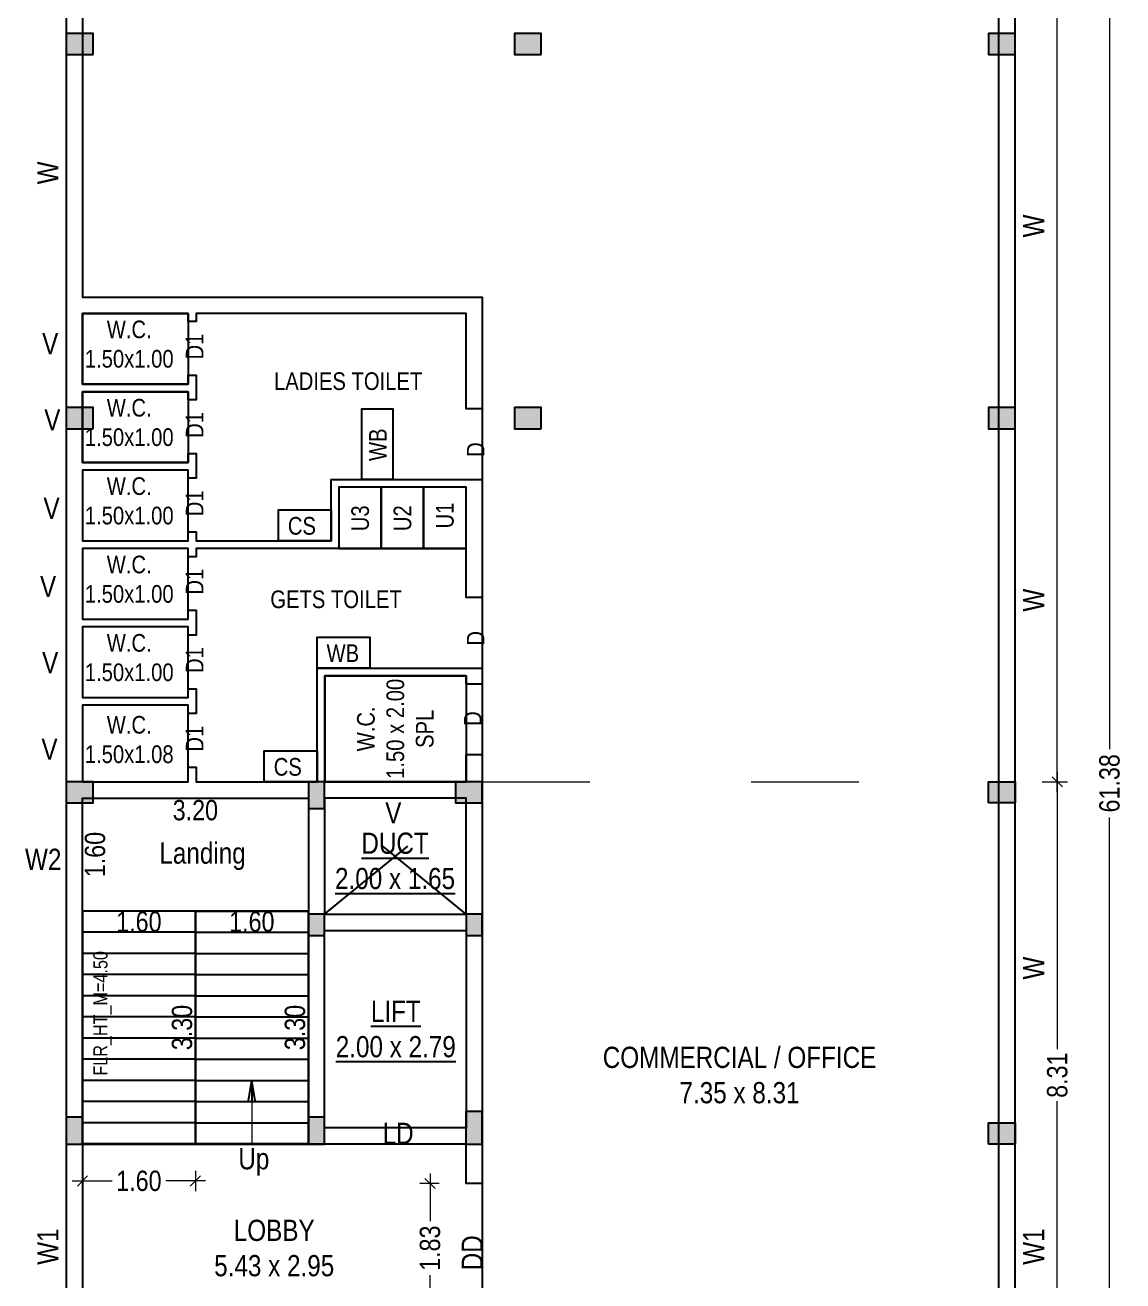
# Model space of a CAD drawing. Header units: metres. Extents: x 2865 to 2957, y -495 to -392.
# Drawn here: x 2889.2 to 2904.75, y -437.32 to -419.53 of the extents above; entities that cross this region are included whole.
import ezdxf
from ezdxf.enums import TextEntityAlignment as Align

# ---------------------------------------------------------------- set-up
doc = ezdxf.new("R2010")
doc.units = ezdxf.units.M
doc.header["$LTSCALE"] = 12.7
doc.linetypes.add('ACAD_ISO03W100', pattern=[30, 12, -18])
doc.layers.get('Defpoints').update_dxf_attribs({"color": 140})
for name, color, linetype, lineweight in [('A-Flor-Strs', 31, 'Continuous', 25), ('BLK_1_FLR_1_STAIR_1', 7, 'Continuous', 25), ('BLK_1_FLR_1_STAIR_1_FLIGHT_1', 7, 'Continuous', 25), ('BLK_1_FLR_1_STAIR_1_FLIGHT_2', 7, 'Continuous', 25), ('BLK_1_FLR_1_STAIR_1_LANDING_1', 7, 'Continuous', 25)]:
    doc.layers.add(name, color=color, linetype=linetype, lineweight=lineweight)
for name, color, linetype in [('BLK_1_FLR_1_BLT_UP_AREA', 7, 'Continuous'), ('BLK_1_FLR_1_BLT_UP_AREA_DEDUCT', 7, 'Continuous'), ('BLK_1_FLR_1_CARPET_AREA', 7, 'Continuous'), ('BLK_1_FLR_1_EXIT_WIDTH_DOOR', 7, 'Continuous'), ('BLK_1_FLR_1_EXIT_WIDTH_STAIR', 7, 'Continuous'), ('BLK_1_FLR_1_LIFT_1', 7, 'Continuous'), ('BLK_1_FLR_1_REGULAR_ROOM_1', 7, 'Continuous'), ('BLK_1_FLR_1_SP_WC', 7, 'Continuous'), ('BLK_1_FLR_1_URINAL', 7, 'Continuous'), ('BLK_1_FLR_1_WASH', 7, 'Continuous'), ('BLK_1_FLR_1_WATER_CLOSET', 7, 'Continuous')]:
    doc.layers.add(name, color=color, linetype=linetype)
doc.styles.add('Annotative', font='ARIALN.TTF')
doc.styles.get("Standard").update_dxf_attribs({"font": 'ARIALN.TTF'})
doc.dimstyles.new('BLD OUTER', dxfattribs={"dimscale": 0.096, "dimtxt": 3, "dimasz": 1.5, "dimexe": 1.524, "dimexo": 3.96875, "dimgap": 0.889, "dimtad": 0, "dimzin": 0, "dimdsep": 46, "dimtxsty": 'Annotative', "dimblk": 'OBLIQUE', "dimcen": 0, "dimdle": 1.5, "dimclrd": 256, "dimadec": 0, "dimazin": 0, "dimtfac": 1, "dimtofl": 0, "dimtmove": 0, "dimatfit": 3, "dimldrblk": 'OPEN', "dimfxl": 0, "dimtolj": 1, "dimtzin": 0, "dimlwd": 18, "dimlwe": 18, "dimarcsym": 0})

# ---------------------------------------------------------------- blocks, each defined once
blk = doc.blocks.new('A$C1AA45CAD')
h = blk.add_hatch(color=256)
h.dxf.hatch_style = 1
h.paths.add_polyline_path([(0, 0), (-0.3, 0), (-0.3, -0.38), (0, -0.38)])
blk.add_lwpolyline([(-0.3, -0.38), (0, -0.38), (0, 0), (-0.3, 0)], close=True)
blk = doc.blocks.new('A$C42503FAB')
h = blk.add_hatch(color=256)
h.dxf.hatch_style = 1
h.paths.add_polyline_path([(-0.095, 0.46), (-0.325, 0.46), (-0.325, 0), (-0.095, 0)])
blk.add_lwpolyline([(-0.325, 0), (-0.095, 0), (-0.095, 0.46), (-0.325, 0.46)], close=True)
blk = doc.blocks.new('A$C1E8F6F30')
h = blk.add_hatch(color=256)
h.dxf.hatch_style = 1
h.paths.add_polyline_path([(0, 0), (-0.23, 0), (-0.23, -0.38), (0, -0.38)])
blk.add_lwpolyline([(-0.23, -0.38), (0, -0.38), (0, 0), (-0.23, 0)], close=True)
blk = doc.blocks.new('A$C75543A66')
h = blk.add_hatch(color=256)
h.dxf.hatch_style = 1
h.paths.add_polyline_path([(0, 0), (-0.23, 0), (-0.23, -0.3), (0, -0.3)])
blk.add_lwpolyline([(-0.23, -0.3), (0, -0.3), (0, 0), (-0.23, 0)], close=True)
blk = doc.blocks.new('_Oblique')
at = {"color": 0, "linetype": 'ByBlock', "lineweight": -2}
blk.add_line((-0.5, -0.5), (0.5, 0.5), dxfattribs=at)
blk = doc.blocks.new('*D30')
at = {"lineweight": 18}
for p, q in [((2903.82, -399.436), (2903.82, -414.43)), ((2903.82, -430.391), (2903.82, -415.397))]:
    blk.add_line(p, q, dxfattribs=at)
at = {"color": 0, "lineweight": 18}
for p, q in [((2903.604, -399.58), (2903.966, -399.58)), ((2903.604, -430.247), (2903.966, -430.247))]:
    blk.add_line(p, q, dxfattribs=at)
at = {"layer": 'Defpoints', "color": 0}
for p in [(2903.223, -399.58), (2903.223, -430.247), (2903.82, -430.247)]:
    blk.add_point(p, dxfattribs=at)
at = {"lineweight": 18, "xscale": 0.144, "yscale": 0.144, "zscale": 0.144}
for p, rotation in [((2903.82, -399.58), 90), ((2903.82, -430.247), 270)]:
    blk.add_blockref('_Oblique', p, dxfattribs=dict(at, rotation=rotation))
at = {"color": 0, "insert": (2903.82, -414.913), "char_height": 0.288, "attachment_point": 5, "rotation": 90, "style": 'Annotative'}
blk.add_mtext('\\A1;30.67', dxfattribs=at)
blk = doc.blocks.new('_Open')
at = {"color": 0, "linetype": 'ByBlock', "lineweight": -2}
for p, q in [((-1, 0.17), (0, 0)), ((-1, -0.17), (0, 0)), ((0, 0), (-1, 0))]:
    blk.add_line(p, q, dxfattribs=at)
blk = doc.blocks.new('*D62')
at = {"lineweight": 18}
for p, q in [((2903.82, -430.103), (2903.82, -434.032)), ((2903.82, -438.701), (2903.82, -434.771))]:
    blk.add_line(p, q, dxfattribs=at)
at = {"color": 0, "lineweight": 18}
for p, q in [((2903.604, -430.247), (2903.966, -430.247)), ((2903.604, -438.557), (2903.966, -438.557))]:
    blk.add_line(p, q, dxfattribs=at)
at = {"layer": 'Defpoints', "color": 0}
for p in [(2903.223, -430.247), (2903.223, -438.557), (2903.82, -438.557)]:
    blk.add_point(p, dxfattribs=at)
at = {"lineweight": 18, "xscale": 0.144, "yscale": 0.144, "zscale": 0.144}
for p, rotation in [((2903.82, -430.247), 90), ((2903.82, -438.557), 270)]:
    blk.add_blockref('_Oblique', p, dxfattribs=dict(at, rotation=rotation))
at = {"color": 0, "insert": (2903.82, -434.402), "char_height": 0.288, "attachment_point": 5, "rotation": 90, "style": 'Annotative'}
blk.add_mtext('\\A1;8.31', dxfattribs=at)
blk = doc.blocks.new('*D29')
at = {"lineweight": 18}
for p, q in [((2904.56, -399.436), (2904.56, -429.784)), ((2904.56, -461.101), (2904.56, -430.753))]:
    blk.add_line(p, q, dxfattribs=at)
at = {"color": 0, "lineweight": 18}
for p, q in [((2904.347, -399.58), (2904.706, -399.58)), ((2904.347, -460.957), (2904.706, -460.957))]:
    blk.add_line(p, q, dxfattribs=at)
at = {"layer": 'Defpoints', "color": 0}
for p in [(2903.966, -399.58), (2904.56, -399.58), (2903.966, -460.957)]:
    blk.add_point(p, dxfattribs=at)
at = {"lineweight": 18, "xscale": 0.144, "yscale": 0.144, "zscale": 0.144}
for p, rotation in [((2904.56, -399.58), 90), ((2904.56, -460.957), 270)]:
    blk.add_blockref('_Oblique', p, dxfattribs=dict(at, rotation=rotation))
at = {"color": 0, "insert": (2904.56, -430.268), "char_height": 0.288, "attachment_point": 5, "rotation": 90, "style": 'Annotative'}
blk.add_mtext('\\A1;61.38', dxfattribs=at)
blk = doc.blocks.new('*D102')
at = {"layer": 'Defpoints', "color": 0, "linetype": 'Continuous'}
for p in [(2891.609, -432.077), (2891.421, -435.377), (2891.609, -435.377)]:
    blk.add_point(p, dxfattribs=at)
at = {"layer": 'BLK_1_FLR_1_STAIR_1_FLIGHT_1', "color": 0, "linetype": 'Continuous', "lineweight": 25, "insert": (2891.421, -433.727), "char_height": 0.288, "attachment_point": 5, "rotation": 90, "style": 'Annotative'}
blk.add_mtext('\\A1;3.30', dxfattribs=at)
blk = doc.blocks.new('*D103')
at = {"layer": 'Defpoints', "color": 0}
for p in [(2890.009, -430.477), (2890.189, -430.477), (2890.009, -432.077)]:
    blk.add_point(p, dxfattribs=at)
at = {"layer": 'BLK_1_FLR_1_STAIR_1_LANDING_1', "color": 0, "insert": (2890.189, -431.277), "char_height": 0.288, "attachment_point": 5, "rotation": 90, "style": 'Annotative'}
blk.add_mtext('\\A1;1.60', dxfattribs=at)
blk = doc.blocks.new('*D104')
at = {"layer": 'Defpoints', "color": 0}
for p in [(2890.009, -430.477), (2893.209, -430.477), (2893.209, -430.65)]:
    blk.add_point(p, dxfattribs=at)
at = {"layer": 'BLK_1_FLR_1_STAIR_1_LANDING_1', "color": 0, "insert": (2891.609, -430.65), "char_height": 0.288, "attachment_point": 5, "style": 'Annotative'}
blk.add_mtext('\\A1;3.20', dxfattribs=at)
blk = doc.blocks.new('*D100')
at = {"layer": 'Defpoints', "color": 0, "linetype": 'Continuous'}
for p in [(2890.009, -432.077), (2891.609, -432.077), (2890.009, -432.228)]:
    blk.add_point(p, dxfattribs=at)
at = {"layer": 'BLK_1_FLR_1_STAIR_1_FLIGHT_1', "color": 0, "linetype": 'Continuous', "lineweight": 25, "insert": (2890.809, -432.228), "char_height": 0.288, "attachment_point": 5, "style": 'Annotative'}
blk.add_mtext('\\A1;1.60', dxfattribs=at)
blk = doc.blocks.new('*D101')
at = {"layer": 'Defpoints', "color": 0, "linetype": 'Continuous'}
for p in [(2891.609, -432.077), (2893.209, -432.077), (2891.609, -432.228)]:
    blk.add_point(p, dxfattribs=at)
at = {"layer": 'BLK_1_FLR_1_STAIR_1_FLIGHT_2', "color": 0, "linetype": 'Continuous', "lineweight": 25, "insert": (2892.409, -432.228), "char_height": 0.288, "attachment_point": 5, "style": 'Annotative'}
blk.add_mtext('\\A1;1.60', dxfattribs=at)
blk = doc.blocks.new('*D99')
at = {"layer": 'Defpoints', "color": 0, "linetype": 'Continuous'}
for p in [(2893.209, -432.077), (2893.021, -435.377), (2893.209, -435.377)]:
    blk.add_point(p, dxfattribs=at)
at = {"layer": 'BLK_1_FLR_1_STAIR_1_FLIGHT_2', "color": 0, "linetype": 'Continuous', "lineweight": 25, "insert": (2893.021, -433.727), "char_height": 0.288, "attachment_point": 5, "rotation": 90, "style": 'Annotative'}
blk.add_mtext('\\A1;3.30', dxfattribs=at)
blk = doc.blocks.new('*D111')
at = {"layer": 'BLK_1_FLR_1_EXIT_WIDTH_STAIR', "lineweight": 18}
for p, q in [((2889.865, -435.9), (2890.429, -435.9)), ((2891.753, -435.9), (2891.19, -435.9))]:
    blk.add_line(p, q, dxfattribs=at)
at = {"layer": 'BLK_1_FLR_1_EXIT_WIDTH_STAIR', "color": 0, "lineweight": 18}
for p, q in [((2890.009, -435.758), (2890.009, -436.046)), ((2891.609, -435.758), (2891.609, -436.046))]:
    blk.add_line(p, q, dxfattribs=at)
at = {"layer": 'Defpoints', "color": 0}
for p in [(2890.009, -435.377), (2891.609, -435.377), (2890.009, -435.9)]:
    blk.add_point(p, dxfattribs=at)
at = {"layer": 'BLK_1_FLR_1_EXIT_WIDTH_STAIR', "lineweight": 18, "xscale": 0.144, "yscale": 0.144, "zscale": 0.144, "rotation": 180}
blk.add_blockref('_Oblique', (2890.009, -435.9), dxfattribs=at)
at = {"layer": 'BLK_1_FLR_1_EXIT_WIDTH_STAIR', "lineweight": 18, "xscale": 0.144, "yscale": 0.144, "zscale": 0.144}
blk.add_blockref('_Oblique', (2891.609, -435.9), dxfattribs=at)
at = {"layer": 'BLK_1_FLR_1_EXIT_WIDTH_STAIR', "color": 0, "insert": (2890.809, -435.9), "char_height": 0.288, "attachment_point": 5, "style": 'Annotative'}
blk.add_mtext('\\A1;1.60', dxfattribs=at)
blk = doc.blocks.new('*D114')
at = {"layer": 'BLK_1_FLR_1_EXIT_WIDTH_DOOR', "lineweight": 18}
for p, q in [((2894.934, -435.793), (2894.934, -436.471)), ((2894.934, -437.911), (2894.934, -437.232))]:
    blk.add_line(p, q, dxfattribs=at)
at = {"layer": 'BLK_1_FLR_1_EXIT_WIDTH_DOOR', "color": 0, "lineweight": 18}
for p, q in [((2895.062, -435.937), (2894.787, -435.937)), ((2895.062, -437.767), (2894.787, -437.767))]:
    blk.add_line(p, q, dxfattribs=at)
at = {"layer": 'Defpoints', "color": 0}
for p in [(2895.443, -435.937), (2894.934, -437.767), (2895.443, -437.767)]:
    blk.add_point(p, dxfattribs=at)
at = {"layer": 'BLK_1_FLR_1_EXIT_WIDTH_DOOR', "lineweight": 18, "xscale": 0.144, "yscale": 0.144, "zscale": 0.144}
for p, rotation in [((2894.934, -435.937), 90), ((2894.934, -437.767), 270)]:
    blk.add_blockref('_Oblique', p, dxfattribs=dict(at, rotation=rotation))
at = {"layer": 'BLK_1_FLR_1_EXIT_WIDTH_DOOR', "color": 0, "insert": (2894.934, -436.852), "char_height": 0.288, "attachment_point": 5, "rotation": 90, "style": 'Annotative'}
blk.add_mtext('\\A1;1.83', dxfattribs=at)

msp = doc.modelspace()

# ---------------------------------------------------------------- linework, layer by layer
at = {"color": 255}
msp.add_line((2893.643, -426.9429), (2895.443, -426.9429), dxfattribs=at)
at = {"color": 8, "linetype": 'ACAD_ISO03W100', "lineweight": 15, "ltscale": 0.01}
msp.add_line((2895.673, -430.2466), (2902.993, -430.2466), dxfattribs=at)
for points in [[(2889.7794, -460.9566), (2903.223, -460.9566), (2903.223, -399.5803), (2889.7794, -399.5803)], [(2893.2094, -432.0766), (2890.0094, -432.0766), (2890.0094, -430.4766), (2893.2094, -430.4766)], [(2891.6094, -432.0766), (2890.0094, -432.0766), (2890.0094, -435.3766), (2891.6094, -435.3766)], [(2893.2094, -432.0766), (2891.6094, -432.0766), (2891.6094, -435.3766), (2893.2094, -435.3766)]]:
    msp.add_lwpolyline(points, close=True)
at = {"color": 255}
for points in [[(2894.4074, -424.9629), (2894.4074, -425.9629), (2893.9667, -425.9629), (2893.9667, -424.9629)], [(2893.643, -426.0729), (2893.643, -426.9429), (2894.243, -426.9429), (2894.243, -426.0729)], [(2894.243, -426.0729), (2894.243, -426.9429), (2894.843, -426.9429), (2894.843, -426.0729)], [(2894.843, -426.0729), (2894.843, -426.9429), (2895.443, -426.9429), (2895.443, -426.0729)], [(2894.0812, -428.6366), (2893.333, -428.6366), (2893.333, -428.1959), (2894.0812, -428.1959)]]:
    msp.add_lwpolyline(points, close=True, dxfattribs=at)
msp.add_lwpolyline([(2890.0094, -435.3766), (2890.0094, -430.4766), (2893.2094, -430.4766), (2893.2094, -435.3766), (2891.6094, -435.3766), (2891.6094, -432.0766), (2891.6094, -435.3766), (2890.0094, -435.3766)])
at = {"linetype": 'ACAD_ISO03W100', "ltscale": 0.01}
for points in [[(2895.443, -432.1236), (2893.4394, -430.4766)], [(2893.4394, -432.1236), (2895.443, -430.4766)]]:
    msp.add_lwpolyline(points, dxfattribs=at)
at = {"layer": 'A-Flor-Strs', "color": 32, "linetype": 'Continuous', "lineweight": 35}
for p, q in [((2891.6094, -435.3766), (2890.0094, -435.3766)), ((2893.2094, -435.3766), (2891.6094, -435.3766))]:
    msp.add_line(p, q, dxfattribs=at)
at = {"layer": 'A-Flor-Strs', "color": 31, "linetype": 'Continuous', "lineweight": 25}
for points in [[(2891.6094, -432.0766), (2890.0094, -432.0766)], [(2891.6094, -432.0766), (2893.2094, -432.0766)], [(2891.6094, -432.3766), (2890.0094, -432.3766)], [(2891.6094, -432.3766), (2893.2094, -432.3766)], [(2891.6094, -432.6766), (2890.0094, -432.6766)], [(2891.6094, -432.6766), (2893.2094, -432.6766)], [(2891.6094, -432.9766), (2890.0094, -432.9766)], [(2891.6094, -432.9766), (2893.2094, -432.9766)], [(2891.6094, -433.2766), (2890.0094, -433.2766)], [(2891.6094, -433.2766), (2893.2094, -433.2766)], [(2891.6094, -433.5766), (2890.0094, -433.5766)], [(2891.6094, -433.5766), (2893.2094, -433.5766)], [(2891.6094, -433.8766), (2890.0094, -433.8766)], [(2891.6094, -433.8766), (2893.2094, -433.8766)], [(2891.6094, -434.1766), (2890.0094, -434.1766)], [(2891.6094, -434.1766), (2893.2094, -434.1766)], [(2891.6094, -434.4766), (2890.0094, -434.4766)], [(2891.6094, -434.4766), (2893.2094, -434.4766)], [(2891.6094, -434.7766), (2890.0094, -434.7766)], [(2891.6094, -434.7766), (2893.2094, -434.7766)], [(2891.6094, -435.0766), (2890.0094, -435.0766)], [(2891.6094, -435.0766), (2893.2094, -435.0766)], [(2891.6094, -435.3766), (2890.0094, -435.3766)], [(2891.6094, -435.3766), (2893.2094, -435.3766)]]:
    msp.add_lwpolyline(points, dxfattribs=at)
at = {"layer": 'BLK_1_FLR_1_BLT_UP_AREA', "color": 18}
msp.add_lwpolyline([(2889.7794, -460.9566), (2903.223, -460.9566), (2903.223, -399.5803), (2889.7794, -399.5803)], close=True, dxfattribs=at)
at = {"layer": 'BLK_1_FLR_1_BLT_UP_AREA_DEDUCT', "color": 18}
msp.add_lwpolyline([(2893.4394, -432.1236), (2895.443, -432.1236), (2895.443, -430.4766), (2893.4394, -430.4766)], close=True, dxfattribs=at)
at = {"layer": 'BLK_1_FLR_1_CARPET_AREA', "color": 18}
for points in [[(2902.993, -460.7266), (2902.993, -399.8103)], [(2890.0094, -409.3466), (2890.0094, -423.3829), (2895.673, -423.3829), (2895.673, -424.9629), (2895.443, -424.9629), (2895.443, -423.6129), (2891.6194, -423.6129), (2891.6194, -423.7279), (2891.5094, -423.7279), (2891.5094, -423.6129), (2890.0094, -423.6129), (2890.0094, -424.6129), (2891.5094, -424.6129), (2891.5094, -424.4879), (2891.6194, -424.4879), (2891.6194, -424.8379), (2891.5094, -424.8379), (2891.5094, -424.7229), (2890.0094, -424.7229), (2890.0094, -425.7229), (2891.5094, -425.7229), (2891.5094, -425.5979), (2891.6194, -425.5979), (2891.6194, -425.9479), (2891.5094, -425.9479), (2891.5094, -425.8329), (2890.0094, -425.8329), (2890.0094, -426.8329), (2891.5094, -426.8329), (2891.5094, -426.7079), (2891.6194, -426.7079), (2891.6194, -426.8329), (2893.533, -426.8329), (2893.533, -425.9629), (2895.673, -425.9629), (2895.673, -427.6366), (2895.443, -427.6366), (2895.443, -426.9429), (2891.6194, -426.9429), (2891.6194, -427.0579), (2891.5094, -427.0579), (2891.5094, -426.9429), (2890.0094, -426.9429), (2890.0094, -427.9429), (2891.5094, -427.9429), (2891.5094, -427.8179), (2891.6194, -427.8179), (2891.6194, -428.1679), (2891.5094, -428.1679), (2891.5094, -428.0529), (2890.0094, -428.0529), (2890.0094, -429.0529), (2891.5094, -429.0529), (2891.5094, -428.9279), (2891.6194, -428.9279), (2891.6194, -429.2779), (2891.5094, -429.2779), (2891.5094, -429.1629), (2890.0094, -429.1629), (2890.0094, -430.2466), (2891.5094, -430.2466), (2891.5094, -430.0379), (2891.6194, -430.0379), (2891.6194, -430.2466), (2893.333, -430.2466), (2893.333, -428.6366), (2895.673, -428.6366), (2895.673, -428.8616), (2895.443, -428.8616), (2895.443, -428.7466), (2893.443, -428.7466), (2893.443, -430.2466), (2895.443, -430.2466), (2895.443, -429.8616), (2895.673, -429.8616), (2895.673, -435.9366), (2895.443, -435.9366), (2895.443, -435.3766), (2890.0094, -435.3766), (2890.0094, -438.3266)]]:
    msp.add_lwpolyline(points, dxfattribs=at)
at = {"layer": 'BLK_1_FLR_1_LIFT_1', "color": 30}
msp.add_lwpolyline([(2895.443, -435.1466), (2893.4394, -435.1466), (2893.4394, -432.3536), (2895.443, -432.3536)], close=True, dxfattribs=at)
at = {"layer": 'BLK_1_FLR_1_REGULAR_ROOM_1', "color": 2}
msp.add_lwpolyline([(2890.0094, -460.7266), (2902.993, -460.7266), (2902.993, -399.8103), (2895.673, -399.8103), (2895.673, -409.3466), (2890.0094, -409.3466), (2890.0094, -423.3829), (2895.673, -423.3829), (2895.673, -438.5566), (2890.0094, -438.5566)], close=True, dxfattribs=at)
at = {"layer": 'BLK_1_FLR_1_SP_WC', "color": 233}
msp.add_lwpolyline([(2895.443, -430.2466), (2893.443, -430.2466), (2893.443, -428.7466), (2895.443, -428.7466)], close=True, dxfattribs=at)
at = {"layer": 'BLK_1_FLR_1_STAIR_1', "color": 1}
msp.add_lwpolyline([(2890.0094, -435.3766), (2890.0094, -430.4766), (2893.2094, -430.4766), (2893.2094, -435.3766), (2891.6094, -435.3766), (2891.6094, -432.0766), (2891.6094, -435.3766), (2890.0094, -435.3766)], dxfattribs=at)
at = {"layer": 'BLK_1_FLR_1_STAIR_1_FLIGHT_1', "color": 7, "linetype": 'Continuous', "lineweight": 25}
for points in [[(2891.6094, -432.0766), (2890.0094, -432.0766)], [(2891.6094, -432.3766), (2890.0094, -432.3766)], [(2891.6094, -432.6766), (2890.0094, -432.6766)], [(2891.6094, -432.9766), (2890.0094, -432.9766)], [(2891.6094, -433.2766), (2890.0094, -433.2766)], [(2891.6094, -433.5766), (2890.0094, -433.5766)], [(2891.6094, -433.8766), (2890.0094, -433.8766)], [(2891.6094, -434.1766), (2890.0094, -434.1766)], [(2891.6094, -434.4766), (2890.0094, -434.4766)], [(2891.6094, -434.7766), (2890.0094, -434.7766)], [(2891.6094, -435.0766), (2890.0094, -435.0766)], [(2891.6094, -435.3766), (2890.0094, -435.3766)]]:
    msp.add_lwpolyline(points, dxfattribs=at)
at = {"layer": 'BLK_1_FLR_1_STAIR_1_FLIGHT_1', "color": 7}
msp.add_lwpolyline([(2891.6094, -432.0766), (2890.0094, -432.0766), (2890.0094, -435.3766), (2891.6094, -435.3766)], close=True, dxfattribs=at)
at = {"layer": 'BLK_1_FLR_1_STAIR_1_FLIGHT_2', "color": 7}
msp.add_lwpolyline([(2893.2094, -432.0766), (2891.6094, -432.0766), (2891.6094, -435.3766), (2893.2094, -435.3766)], close=True, dxfattribs=at)
at = {"layer": 'BLK_1_FLR_1_STAIR_1_FLIGHT_2', "color": 7, "linetype": 'Continuous', "lineweight": 25}
for points in [[(2891.6094, -432.0766), (2893.2094, -432.0766)], [(2891.6094, -432.3766), (2893.2094, -432.3766)], [(2891.6094, -432.6766), (2893.2094, -432.6766)], [(2891.6094, -432.9766), (2893.2094, -432.9766)], [(2891.6094, -433.2766), (2893.2094, -433.2766)], [(2891.6094, -433.5766), (2893.2094, -433.5766)], [(2891.6094, -433.8766), (2893.2094, -433.8766)], [(2891.6094, -434.1766), (2893.2094, -434.1766)], [(2891.6094, -434.4766), (2893.2094, -434.4766)], [(2891.6094, -434.7766), (2893.2094, -434.7766)], [(2891.6094, -435.0766), (2893.2094, -435.0766)], [(2891.6094, -435.3766), (2893.2094, -435.3766)]]:
    msp.add_lwpolyline(points, dxfattribs=at)
at = {"layer": 'BLK_1_FLR_1_STAIR_1_LANDING_1', "color": 7}
msp.add_lwpolyline([(2893.2094, -432.0766), (2890.0094, -432.0766), (2890.0094, -430.4766), (2893.2094, -430.4766)], close=True, dxfattribs=at)
at = {"layer": 'BLK_1_FLR_1_URINAL', "color": 235}
for points in [[(2893.643, -426.9429), (2894.243, -426.9429), (2894.243, -426.0729), (2893.643, -426.0729)], [(2894.243, -426.9429), (2894.843, -426.9429), (2894.843, -426.0729), (2894.243, -426.0729)], [(2894.843, -426.9429), (2895.443, -426.9429), (2895.443, -426.0729), (2894.843, -426.0729)]]:
    msp.add_lwpolyline(points, close=True, dxfattribs=at)
at = {"layer": 'BLK_1_FLR_1_WASH', "color": 55}
for points in [[(2893.9667, -424.9629), (2894.4074, -424.9629), (2894.4074, -425.9629), (2893.9667, -425.9629)], [(2893.333, -428.1959), (2894.0812, -428.1959), (2894.0812, -428.6366), (2893.333, -428.6366)]]:
    msp.add_lwpolyline(points, close=True, dxfattribs=at)
at = {"layer": 'BLK_1_FLR_1_WASH', "color": 56}
for points in [[(2893.533, -426.8329), (2892.7849, -426.8329), (2892.7849, -426.3923), (2893.533, -426.3923)], [(2893.333, -430.2466), (2892.5849, -430.2466), (2892.5849, -429.8059), (2893.333, -429.8059)]]:
    msp.add_lwpolyline(points, close=True, dxfattribs=at)
at = {"layer": 'BLK_1_FLR_1_WATER_CLOSET', "color": 2}
for points in [[(2890.0094, -423.6129), (2891.5094, -423.6129), (2891.5094, -424.6129), (2890.0094, -424.6129)], [(2890.0094, -424.7229), (2891.5094, -424.7229), (2891.5094, -425.7229), (2890.0094, -425.7229)], [(2891.5094, -425.8329), (2890.0094, -425.8329), (2890.0094, -426.8329), (2891.5094, -426.8329)]]:
    msp.add_lwpolyline(points, close=True, dxfattribs=at)
at = {"layer": 'BLK_1_FLR_1_WATER_CLOSET', "color": 1}
for points in [[(2890.0094, -427.9429), (2891.5094, -427.9429), (2891.5094, -426.9429), (2890.0094, -426.9429)], [(2890.0094, -429.0529), (2891.5094, -429.0529), (2891.5094, -428.0529), (2890.0094, -428.0529)], [(2890.0094, -430.2466), (2891.5094, -430.2466), (2891.5094, -429.1629), (2890.0094, -429.1629)]]:
    msp.add_lwpolyline(points, close=True, dxfattribs=at)

# ---------------------------------------------------------------- block references
for p, rotation in [((2889.7794, -419.6466), 89.99999999999997), ((2896.1294, -419.6466), 89.99999999999997), ((2902.843, -419.6466), 89.99999999999997), ((2889.7794, -424.9466), 89.99999999999997), ((2896.1294, -424.9466), 89.99999999999997), ((2902.843, -424.9466), 89.99999999999997), ((2890.1594, -430.5466), 270), ((2895.673, -430.5466), 270)]:
    msp.add_blockref('A$C1AA45CAD', p, dxfattribs=dict(rotation=rotation))
for name, p in [('A$C1E8F6F30', (2893.4394, -430.2466)), ('A$C75543A66', (2893.4394, -432.1236)), ('A$C75543A66', (2895.673, -432.1236)), ('A$C1E8F6F30', (2890.0094, -434.9966)), ('A$C1E8F6F30', (2893.4394, -434.9966)), ('A$C42503FAB', (2895.7676, -435.3766))]:
    msp.add_blockref(name, p)
at = {"xscale": -1, "rotation": 270.0000000000001}
for p in [(2903.223, -430.2466), (2903.223, -435.0766)]:
    msp.add_blockref('A$C1AA45CAD', p, dxfattribs=at)

# ---------------------------------------------------------------- texts
at = {"style": 'Annotative'}
for s, height, p in [('W', 0.3, (2889.6686, -421.785)), ('W', 0.3, (2903.6338, -422.5367)), ('D1', 0.25, (2891.7236, -424.2652)), ('D1', 0.25, (2891.7236, -425.3752)), ('WB', 0.25, (2894.3197, -425.7034)), ('D', 0.25, (2895.705, -425.6441)), ('D1', 0.25, (2891.7236, -426.4852)), ('U1', 0.25, (2895.268, -426.6581)), ('U3', 0.25, (2894.068, -426.6975)), ('U2', 0.25, (2894.668, -426.696)), ('D1', 0.25, (2891.7236, -427.5952)), ('W', 0.3, (2903.6338, -427.8367)), ('D', 0.25, (2895.705, -428.3177)), ('D1', 0.25, (2891.7236, -428.7052)), ('D', 0.25, (2895.6644, -429.4542)), ('D1', 0.25, (2891.7236, -429.8192)), ('W', 0.3, (2903.6338, -433.0474)), ('W1', 0.3, (2889.6698, -437.0874)), ('W1', 0.3, (2903.6338, -437.0874)), ('DD', 0.3, (2895.6806, -437.1654))]:
    msp.add_text(s, height=height, rotation=90, dxfattribs=at).set_placement(p)
for s, height, p in [('V', 0.3, (2889.4382, -424.1918)), ('LADIES TOILET', 0.25, (2892.7233, -424.6969)), ('V', 0.3, (2889.4678, -425.269)), ('V', 0.3, (2889.4579, -426.5241)), ('CS', 0.25, (2892.9195, -426.7461)), ('V', 0.3, (2889.4085, -427.6309)), ('GETS TOILET', 0.25, (2892.6706, -427.7864)), ('V', 0.3, (2889.4382, -428.7081)), ('WB', 0.25, (2893.4676, -428.5498)), ('V', 0.3, (2889.4283, -429.9335)), ('CS', 0.25, (2892.7195, -430.1598)), ('V', 0.3, (2894.299, -430.8367)), ('Landing', 0.3, (2891.0994, -431.406)), ('LD', 0.3, (2894.2613, -435.3752)), ('Up', 0.3, (2892.2178, -435.7353))]:
    msp.add_text(s, height=height, dxfattribs=at).set_placement(p)
msp.add_text('W2', height=0.3, dxfattribs=at).set_placement((2889.4534, -431.3445), align=Align.MIDDLE_CENTER)
at = {"attachment_point": 5, "style": 'Annotative'}
for s, insert, char_height, width in [('W.C.\\P1.50x1.00', (2890.672, -424.0487), 0.25, 1.5), ('W.C.\\P1.50x1.00', (2890.672, -425.1587), 0.25, 1.5), ('W.C.\\P1.50x1.00', (2890.672, -426.2687), 0.25, 1.5), ('W.C.\\P1.50x1.00', (2890.672, -427.3787), 0.25, 1.5), ('W.C.\\P1.50x1.00', (2890.672, -428.4887), 0.25, 1.5), ('W.C.\\P1.50x1.08', (2890.672, -429.6491), 0.25, 1.5), ('{\\LDUCT\\P2.00 x 1.65}', (2894.4379, -431.3683), 0.3, 1.981831), ('{\\LLIFT\\P2.00 x 2.79}', (2894.4482, -433.7501), 0.3, 1.751831), ('COMMERCIAL / OFFICE\\P7.35 x 8.31', (2899.318, -434.4016), 0.3, 3.956108), ('LOBBY\\P5.43 x 2.95', (2892.7262, -436.8516), 0.3, 1.751831)]:
    msp.add_mtext(s, dxfattribs=dict(at, insert=insert, char_height=char_height, width=width))
at = {"insert": (2894.443, -429.4966), "char_height": 0.25, "width": 1.5, "attachment_point": 5, "rotation": 90, "style": 'Annotative'}
msp.add_mtext('W.C.\\P1.50 x 2.00\\PSPL', dxfattribs=at)
at = {"layer": 'BLK_1_FLR_1_STAIR_1', "color": 1, "insert": (2890.1638, -433.5259), "char_height": 0.2, "width": 2.4, "attachment_point": 2, "rotation": 90}
msp.add_mtext('FLR_HT_M=4.50', dxfattribs=at)

# ---------------------------------------------------------------- dimensions: what is measured, and where the dimension line sits
for p1, p2, distance, picture, middle in [((2903.223, -399.5803), (2903.223, -430.2466), 0.5965, '*D30', (2903.8195, -414.9135)), ((2903.9658, -460.9566), (2903.9658, -399.5803), -0.5939, '*D29', (2904.5598, -430.2685))]:
    dim = msp.add_aligned_dim(p1=p1, p2=p2, distance=distance, dimstyle='BLD OUTER', override={"dimpost": '\\X'})
    dim.commit()
    dim.dimension.update_dxf_attribs({"geometry": picture, "text_midpoint": middle})
dim = msp.add_linear_dim(base=(2903.8195, -438.5566), p1=(2903.223, -430.2466), p2=(2903.223, -438.5566), angle=90, dimstyle='BLD OUTER', override={"dimpost": '\\X', "dimtmove": 1})
dim.commit()
dim.dimension.update_dxf_attribs({"geometry": '*D62', "text_midpoint": (2903.8195, -434.4016)})
at = {"layer": 'BLK_1_FLR_1_EXIT_WIDTH_DOOR', "color": 2}
dim = msp.add_aligned_dim(p1=(2895.443, -435.9366), p2=(2895.443, -437.7666), distance=-0.5095, dimstyle='BLD OUTER', override={"dimpost": '\\X'}, dxfattribs=at)
dim.commit()
dim.dimension.update_dxf_attribs({"geometry": '*D114', "text_midpoint": (2894.9335, -436.8516)})
at = {"layer": 'BLK_1_FLR_1_EXIT_WIDTH_STAIR', "color": 1}
dim = msp.add_aligned_dim(p1=(2891.6094, -435.3766), p2=(2890.0094, -435.3766), distance=0.5231, dimstyle='BLD OUTER', override={"dimpost": '\\X'}, dxfattribs=at)
dim.commit()
dim.dimension.update_dxf_attribs({"geometry": '*D111', "text_midpoint": (2890.8094, -435.8997)})
at = {"layer": 'BLK_1_FLR_1_STAIR_1_FLIGHT_1', "color": 2, "linetype": 'Continuous', "lineweight": 25}
dim = msp.add_aligned_dim(p1=(2891.6094, -432.0766), p2=(2890.0094, -432.0766), distance=0.1516, dimstyle='BLD OUTER', override={"dimpost": '\\X', "dimse1": 1, "dimse2": 1, "dimsd1": 1, "dimsd2": 1}, dxfattribs=at)
dim.commit()
dim.dimension.update_dxf_attribs({"geometry": '*D100', "text_midpoint": (2890.8094, -432.2281)})
at = {"layer": 'BLK_1_FLR_1_STAIR_1_FLIGHT_1', "color": 1, "linetype": 'Continuous', "lineweight": 25}
dim = msp.add_aligned_dim(p1=(2891.6094, -432.0766), p2=(2891.6094, -435.3766), distance=-0.1886, dimstyle='BLD OUTER', override={"dimpost": '\\X', "dimse1": 1, "dimse2": 1, "dimsd1": 1, "dimsd2": 1}, dxfattribs=at)
dim.commit()
dim.dimension.update_dxf_attribs({"geometry": '*D102', "text_midpoint": (2891.4207, -433.7266)})
at = {"layer": 'BLK_1_FLR_1_STAIR_1_FLIGHT_2', "color": 2, "linetype": 'Continuous', "lineweight": 25}
dim = msp.add_aligned_dim(p1=(2893.2094, -432.0766), p2=(2891.6094, -432.0766), distance=0.1519, dimstyle='BLD OUTER', override={"dimpost": '\\X', "dimse1": 1, "dimse2": 1, "dimsd1": 1, "dimsd2": 1}, dxfattribs=at)
dim.commit()
dim.dimension.update_dxf_attribs({"geometry": '*D101', "text_midpoint": (2892.4094, -432.2285)})
at = {"layer": 'BLK_1_FLR_1_STAIR_1_FLIGHT_2', "color": 1, "linetype": 'Continuous', "lineweight": 25}
dim = msp.add_aligned_dim(p1=(2893.2094, -432.0766), p2=(2893.2094, -435.3766), distance=-0.1886, dimstyle='BLD OUTER', override={"dimpost": '\\X', "dimse1": 1, "dimse2": 1, "dimsd1": 1, "dimsd2": 1}, dxfattribs=at)
dim.commit()
dim.dimension.update_dxf_attribs({"geometry": '*D99', "text_midpoint": (2893.0207, -433.7266)})
at = {"layer": 'BLK_1_FLR_1_STAIR_1_LANDING_1', "color": 2}
dim = msp.add_aligned_dim(p1=(2890.0094, -432.0766), p2=(2890.0094, -430.4766), distance=-0.1796, dimstyle='BLD OUTER', override={"dimpost": '\\X', "dimse1": 1, "dimse2": 1, "dimsd1": 1, "dimsd2": 1}, dxfattribs=at)
dim.commit()
dim.dimension.update_dxf_attribs({"geometry": '*D103', "text_midpoint": (2890.189, -431.2766)})
at = {"layer": 'BLK_1_FLR_1_STAIR_1_LANDING_1', "color": 1}
dim = msp.add_aligned_dim(p1=(2890.0094, -430.4766), p2=(2893.2094, -430.4766), distance=-0.1734, dimstyle='BLD OUTER', override={"dimpost": '\\X', "dimse1": 1, "dimse2": 1, "dimsd1": 1, "dimsd2": 1}, dxfattribs=at)
dim.commit()
dim.dimension.update_dxf_attribs({"geometry": '*D104', "text_midpoint": (2891.6094, -430.6499)})

# ---------------------------------------------------------------- leaders
msp.add_leader([(2892.4094, -434.4766), (2892.4094, -435.3766)], dimstyle='BLD OUTER', override={"dimasz": 3, "dimgap": 0.889, "dimtad": 0})

doc.saveas('drawing.dxf')
